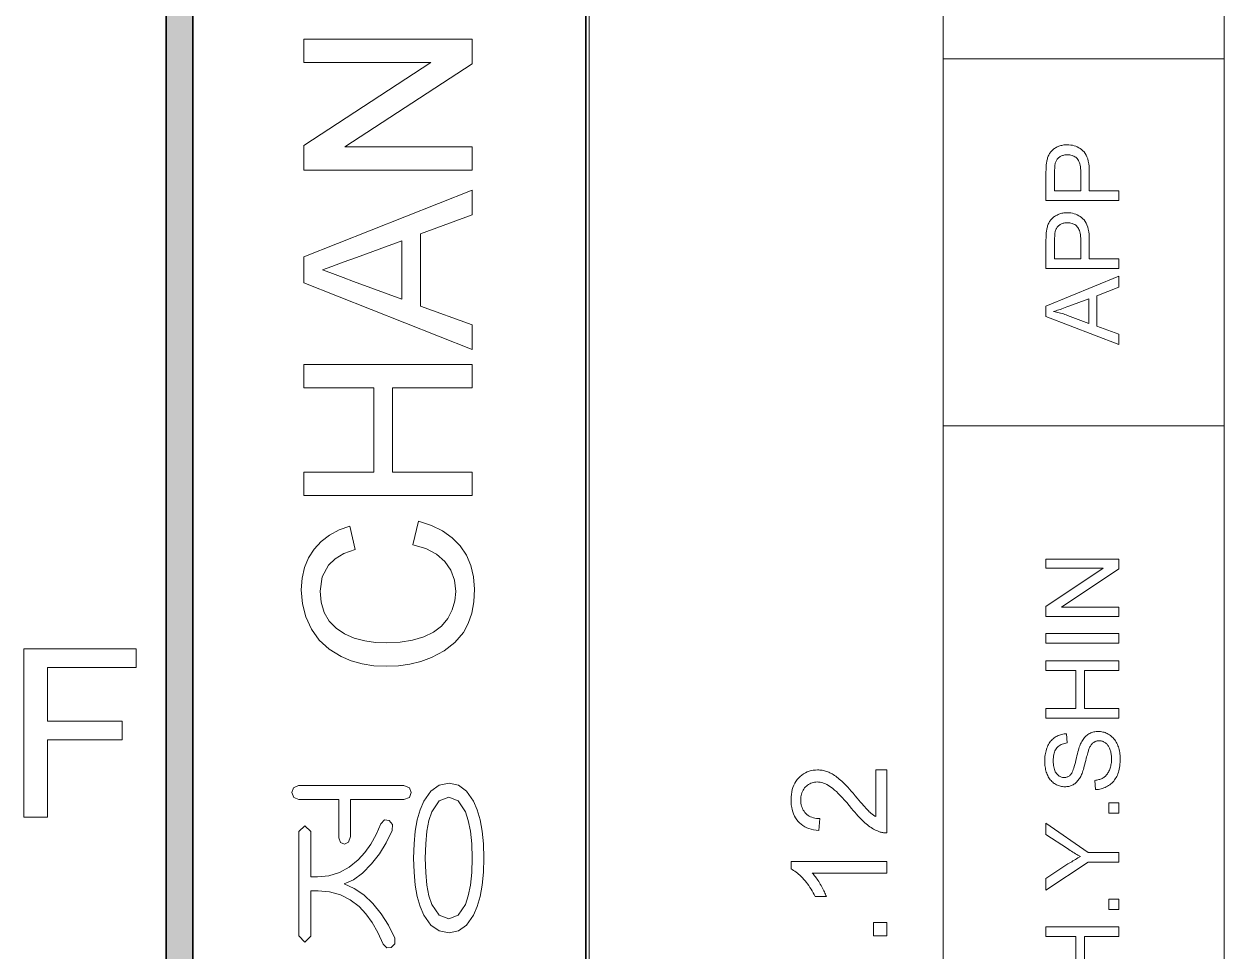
# Model space of a CAD drawing. Extents: x 23 to 417, y 3 to 294.
# Drawn here: x 27.23 to 48.6, y 19.81 to 36.32 of the extents above; entities that cross this region are included whole.
import ezdxf

# ---------------------------------------------------------------- set-up
doc = ezdxf.new("R2010")
doc.units = 0

msp = doc.modelspace()

# ---------------------------------------------------------------- linework, layer by layer
at = {"color": 7, "lineweight": 35}
for p, q in [((29.763, 9.762), (29.763, 287)), ((30.237, 287), (30.237, 10.238)), ((37.237, 50.237), (37.237, 10.238))]:
    msp.add_line(p, q, dxfattribs=at)
at = {"color": 7, "lineweight": 13}
for p, q in [((37.294, 10.273), (37.294, 50.313)), ((43.601, 10.273), (43.601, 50.313)), ((48.601, 10.273), (48.601, 50.313))]:
    msp.add_line(p, q, dxfattribs=at)
at = {"color": 7, "lineweight": 13, "ltscale": 0.125}
for p, q in [((43.601, 35.7), (48.601, 35.7)), ((43.601, 29.164), (48.601, 29.164))]:
    msp.add_line(p, q, dxfattribs=at)
at = {"color": 7, "lineweight": 13}
for points in [[(35.21, 33.718), (32.21, 33.718), (32.21, 34.159), (34.475, 35.635), (32.21, 35.635), (32.21, 36.051), (35.21, 36.051), (35.21, 35.61), (32.944, 34.135), (35.21, 34.135)], [(46.73, 33.178), (45.43, 33.178), (45.43, 33.668), (45.43, 33.694), (45.431, 33.718), (45.431, 33.74), (45.432, 33.762), (45.433, 33.782), (45.435, 33.802), (45.436, 33.819), (45.438, 33.836), (45.44, 33.852), (45.443, 33.866), (45.446, 33.885), (45.45, 33.903), (45.455, 33.921), (45.46, 33.938), (45.466, 33.954), (45.472, 33.97), (45.479, 33.985), (45.487, 33.999), (45.495, 34.013), (45.503, 34.026), (45.513, 34.039), (45.523, 34.051), (45.533, 34.063), (45.545, 34.074), (45.557, 34.085), (45.57, 34.095), (45.584, 34.105), (45.598, 34.114), (45.613, 34.123), (45.629, 34.131), (45.645, 34.138), (45.662, 34.145), (45.679, 34.151), (45.696, 34.156), (45.714, 34.16), (45.731, 34.164), (45.75, 34.167), (45.768, 34.169), (45.787, 34.17), (45.806, 34.17), (45.839, 34.169), (45.87, 34.166), (45.901, 34.161), (45.931, 34.153), (45.959, 34.144), (45.987, 34.132), (46.013, 34.118), (46.039, 34.103), (46.063, 34.085), (46.087, 34.065), (46.109, 34.042), (46.128, 34.016), (46.145, 33.986), (46.16, 33.953), (46.173, 33.917), (46.183, 33.877), (46.191, 33.833), (46.197, 33.787), (46.201, 33.737), (46.202, 33.683), (46.202, 33.35), (46.73, 33.35)], [(46.048, 33.35), (46.048, 33.686), (46.048, 33.718), (46.046, 33.749), (46.043, 33.777), (46.038, 33.804), (46.033, 33.829), (46.026, 33.851), (46.018, 33.872), (46.009, 33.891), (45.998, 33.908), (45.986, 33.923), (45.973, 33.936), (45.959, 33.948), (45.944, 33.958), (45.928, 33.968), (45.911, 33.975), (45.894, 33.982), (45.875, 33.986), (45.855, 33.99), (45.834, 33.992), (45.811, 33.993), (45.795, 33.992), (45.78, 33.991), (45.765, 33.989), (45.75, 33.986), (45.736, 33.982), (45.722, 33.978), (45.709, 33.973), (45.696, 33.966), (45.684, 33.959), (45.672, 33.952), (45.661, 33.943), (45.65, 33.934), (45.641, 33.924), (45.632, 33.914), (45.624, 33.904), (45.616, 33.893), (45.61, 33.881), (45.604, 33.869), (45.599, 33.856), (45.595, 33.843), (45.593, 33.833), (45.591, 33.823), (45.589, 33.81), (45.588, 33.796), (45.586, 33.781), (45.585, 33.764), (45.585, 33.746), (45.584, 33.726), (45.584, 33.705), (45.584, 33.682), (45.584, 33.35)], [(35.21, 30.521), (32.21, 31.711), (32.21, 32.171), (35.21, 33.361), (35.21, 32.92), (34.293, 32.584), (34.293, 31.297), (35.21, 30.962)], [(46.73, 31.967), (45.43, 31.967), (45.43, 32.457), (45.43, 32.482), (45.431, 32.506), (45.431, 32.529), (45.432, 32.551), (45.433, 32.571), (45.435, 32.59), (45.436, 32.608), (45.438, 32.625), (45.44, 32.64), (45.443, 32.655), (45.446, 32.673), (45.45, 32.692), (45.455, 32.709), (45.46, 32.726), (45.466, 32.743), (45.472, 32.758), (45.479, 32.774), (45.487, 32.788), (45.495, 32.802), (45.503, 32.815), (45.513, 32.828), (45.523, 32.84), (45.533, 32.852), (45.545, 32.863), (45.557, 32.874), (45.57, 32.884), (45.584, 32.893), (45.598, 32.903), (45.613, 32.911), (45.629, 32.919), (45.645, 32.927), (45.662, 32.934), (45.679, 32.939), (45.696, 32.945), (45.714, 32.949), (45.731, 32.952), (45.75, 32.955), (45.768, 32.957), (45.787, 32.958), (45.806, 32.959), (45.839, 32.958), (45.87, 32.955), (45.901, 32.949), (45.931, 32.942), (45.959, 32.932), (45.987, 32.921), (46.013, 32.907), (46.039, 32.891), (46.063, 32.873), (46.087, 32.853), (46.109, 32.83), (46.128, 32.804), (46.145, 32.775), (46.16, 32.742), (46.173, 32.705), (46.183, 32.665), (46.191, 32.622), (46.197, 32.575), (46.201, 32.525), (46.202, 32.472), (46.202, 32.139), (46.73, 32.139)], [(46.048, 32.139), (46.048, 32.475), (46.048, 32.507), (46.046, 32.537), (46.043, 32.566), (46.038, 32.593), (46.033, 32.617), (46.026, 32.64), (46.018, 32.661), (46.009, 32.68), (45.998, 32.696), (45.986, 32.711), (45.973, 32.725), (45.959, 32.737), (45.944, 32.747), (45.928, 32.756), (45.911, 32.764), (45.894, 32.77), (45.875, 32.775), (45.855, 32.779), (45.834, 32.781), (45.811, 32.781), (45.795, 32.781), (45.78, 32.78), (45.765, 32.778), (45.75, 32.775), (45.736, 32.771), (45.722, 32.767), (45.709, 32.761), (45.696, 32.755), (45.684, 32.748), (45.672, 32.74), (45.661, 32.732), (45.65, 32.723), (45.641, 32.713), (45.632, 32.703), (45.624, 32.692), (45.616, 32.681), (45.61, 32.67), (45.604, 32.658), (45.599, 32.645), (45.595, 32.632), (45.593, 32.622), (45.591, 32.611), (45.589, 32.599), (45.588, 32.585), (45.586, 32.57), (45.585, 32.553), (45.585, 32.535), (45.584, 32.515), (45.584, 32.494), (45.584, 32.471), (45.584, 32.139)], [(33.96, 31.421), (33.96, 32.46), (33.15, 32.164), (32.915, 32.077), (32.712, 32.003), (32.543, 31.941), (32.726, 31.874), (32.911, 31.806), (33.098, 31.737)], [(46.73, 30.612), (45.43, 31.112), (45.43, 31.297), (46.73, 31.829), (46.73, 31.633), (46.336, 31.481), (46.336, 30.938), (46.73, 30.795)], [(46.196, 30.988), (46.196, 31.428), (45.836, 31.293), (45.804, 31.28), (45.773, 31.269), (45.743, 31.258), (45.714, 31.248), (45.687, 31.238), (45.661, 31.23), (45.635, 31.221), (45.611, 31.214), (45.588, 31.207), (45.567, 31.2), (45.592, 31.195), (45.617, 31.19), (45.642, 31.184), (45.666, 31.177), (45.691, 31.17), (45.716, 31.163), (45.741, 31.156), (45.766, 31.148), (45.79, 31.139), (45.815, 31.13)], [(35.21, 27.92), (32.21, 27.92), (32.21, 28.337), (33.46, 28.337), (33.46, 29.837), (32.21, 29.837), (32.21, 30.253), (35.21, 30.253), (35.21, 29.837), (33.793, 29.837), (33.793, 28.337), (35.21, 28.337)], [(34.157, 27.045), (34.256, 27.462), (34.485, 27.389), (34.684, 27.291), (34.854, 27.17), (34.996, 27.024), (35.108, 26.857), (35.187, 26.673), (35.235, 26.471), (35.251, 26.252), (35.239, 26.027), (35.202, 25.823), (35.141, 25.642), (35.055, 25.483), (34.905, 25.302), (34.715, 25.152), (34.487, 25.033), (34.297, 24.965), (34.101, 24.917), (33.897, 24.888), (33.687, 24.878), (33.462, 24.889), (33.251, 24.921), (33.055, 24.975), (32.875, 25.05), (32.662, 25.181), (32.486, 25.345), (32.348, 25.54), (32.248, 25.759), (32.188, 25.992), (32.168, 26.24), (32.182, 26.447), (32.225, 26.638), (32.296, 26.811), (32.395, 26.967), (32.52, 27.103), (32.668, 27.217), (32.84, 27.309), (33.034, 27.378), (33.126, 26.962), (32.928, 26.888), (32.769, 26.794), (32.65, 26.681), (32.538, 26.474), (32.501, 26.219), (32.52, 26.018), (32.575, 25.839), (32.667, 25.684), (32.789, 25.555), (32.937, 25.454), (33.111, 25.382), (33.298, 25.334), (33.49, 25.305), (33.685, 25.295), (33.929, 25.307), (34.151, 25.342), (34.351, 25.401), (34.525, 25.484), (34.667, 25.594), (34.777, 25.729), (34.855, 25.882), (34.902, 26.043), (34.918, 26.213), (34.897, 26.413), (34.833, 26.591), (34.726, 26.748), (34.578, 26.878), (34.388, 26.977)], [(46.73, 25.766), (45.43, 25.766), (45.43, 25.943), (46.451, 26.626), (45.43, 26.626), (45.43, 26.79), (46.73, 26.79), (46.73, 26.614), (45.709, 25.931), (46.73, 25.931)], [(46.73, 25.293), (45.43, 25.293), (45.43, 25.465), (46.73, 25.465)], [(27.229, 22.192), (27.229, 25.192), (29.229, 25.192), (29.229, 24.859), (27.646, 24.859), (27.646, 23.901), (28.979, 23.901), (28.979, 23.567), (27.646, 23.567), (27.646, 22.192)], [(46.73, 23.957), (45.43, 23.957), (45.43, 24.129), (45.964, 24.129), (45.964, 24.805), (45.43, 24.805), (45.43, 24.977), (46.73, 24.977), (46.73, 24.805), (46.117, 24.805), (46.117, 24.129), (46.73, 24.129)], [(46.313, 22.682), (46.298, 22.844), (46.317, 22.847), (46.336, 22.85), (46.354, 22.854), (46.371, 22.859), (46.387, 22.864), (46.403, 22.869), (46.418, 22.876), (46.432, 22.882), (46.446, 22.89), (46.458, 22.898), (46.471, 22.907), (46.482, 22.917), (46.494, 22.927), (46.505, 22.939), (46.515, 22.952), (46.525, 22.965), (46.534, 22.98), (46.543, 22.995), (46.552, 23.012), (46.559, 23.029), (46.567, 23.047), (46.573, 23.065), (46.579, 23.084), (46.584, 23.103), (46.588, 23.123), (46.592, 23.143), (46.595, 23.164), (46.597, 23.185), (46.598, 23.206), (46.598, 23.228), (46.598, 23.248), (46.597, 23.267), (46.595, 23.285), (46.593, 23.303), (46.591, 23.321), (46.588, 23.338), (46.584, 23.355), (46.579, 23.371), (46.574, 23.387), (46.569, 23.402), (46.563, 23.417), (46.556, 23.431), (46.549, 23.444), (46.542, 23.456), (46.534, 23.468), (46.526, 23.479), (46.517, 23.489), (46.508, 23.498), (46.499, 23.507), (46.489, 23.514), (46.478, 23.521), (46.468, 23.528), (46.457, 23.533), (46.446, 23.538), (46.435, 23.542), (46.424, 23.545), (46.413, 23.548), (46.401, 23.55), (46.389, 23.551), (46.377, 23.551), (46.365, 23.551), (46.353, 23.55), (46.342, 23.548), (46.331, 23.545), (46.32, 23.542), (46.309, 23.538), (46.299, 23.534), (46.289, 23.528), (46.28, 23.522), (46.27, 23.516), (46.261, 23.508), (46.253, 23.5), (46.244, 23.49), (46.236, 23.48), (46.228, 23.469), (46.221, 23.457), (46.214, 23.443), (46.207, 23.429), (46.2, 23.414), (46.194, 23.399), (46.189, 23.387), (46.185, 23.373), (46.179, 23.356), (46.174, 23.336), (46.168, 23.315), (46.161, 23.29), (46.154, 23.263), (46.147, 23.234), (46.139, 23.202), (46.13, 23.167), (46.122, 23.132), (46.113, 23.1), (46.105, 23.069), (46.097, 23.041), (46.088, 23.015), (46.08, 22.991), (46.072, 22.969), (46.065, 22.949), (46.057, 22.932), (46.049, 22.916), (46.039, 22.898), (46.029, 22.881), (46.018, 22.865), (46.006, 22.849), (45.994, 22.835), (45.982, 22.822), (45.969, 22.809), (45.956, 22.798), (45.942, 22.787), (45.928, 22.777), (45.913, 22.769), (45.899, 22.761), (45.883, 22.754), (45.868, 22.748), (45.852, 22.743), (45.835, 22.739), (45.818, 22.736), (45.801, 22.734), (45.784, 22.732), (45.766, 22.732), (45.747, 22.732), (45.727, 22.734), (45.708, 22.737), (45.69, 22.741), (45.671, 22.746), (45.653, 22.752), (45.635, 22.759), (45.617, 22.768), (45.6, 22.777), (45.582, 22.788), (45.566, 22.799), (45.55, 22.812), (45.535, 22.826), (45.52, 22.841), (45.507, 22.856), (45.494, 22.873), (45.483, 22.891), (45.472, 22.91), (45.462, 22.93), (45.452, 22.951), (45.444, 22.972), (45.436, 22.995), (45.43, 23.017), (45.424, 23.04), (45.419, 23.064), (45.415, 23.088), (45.412, 23.113), (45.41, 23.138), (45.408, 23.163), (45.408, 23.189), (45.408, 23.218), (45.41, 23.246), (45.412, 23.273), (45.415, 23.3), (45.42, 23.325), (45.425, 23.35), (45.431, 23.375), (45.438, 23.399), (45.446, 23.422), (45.455, 23.444), (45.464, 23.466), (45.475, 23.486), (45.486, 23.506), (45.499, 23.524), (45.512, 23.542), (45.526, 23.558), (45.541, 23.574), (45.557, 23.588), (45.574, 23.602), (45.592, 23.614), (45.61, 23.625), (45.629, 23.636), (45.648, 23.645), (45.668, 23.653), (45.688, 23.66), (45.709, 23.666), (45.73, 23.67), (45.752, 23.674), (45.774, 23.677), (45.796, 23.678), (45.809, 23.513), (45.785, 23.51), (45.762, 23.505), (45.74, 23.499), (45.72, 23.492), (45.701, 23.484), (45.683, 23.474), (45.666, 23.463), (45.65, 23.451), (45.636, 23.438), (45.623, 23.423), (45.611, 23.407), (45.6, 23.389), (45.59, 23.37), (45.582, 23.35), (45.575, 23.328), (45.57, 23.305), (45.565, 23.28), (45.562, 23.253), (45.56, 23.226), (45.56, 23.196), (45.56, 23.166), (45.562, 23.137), (45.565, 23.11), (45.569, 23.085), (45.574, 23.062), (45.58, 23.04), (45.588, 23.019), (45.596, 23.001), (45.606, 22.984), (45.617, 22.969), (45.629, 22.955), (45.641, 22.943), (45.653, 22.933), (45.666, 22.923), (45.68, 22.915), (45.694, 22.909), (45.708, 22.904), (45.723, 22.9), (45.739, 22.898), (45.755, 22.898), (45.769, 22.898), (45.782, 22.9), (45.795, 22.902), (45.807, 22.906), (45.819, 22.91), (45.83, 22.916), (45.841, 22.922), (45.851, 22.93), (45.861, 22.939), (45.87, 22.948), (45.879, 22.96), (45.888, 22.974), (45.897, 22.992), (45.907, 23.013), (45.916, 23.038), (45.925, 23.065), (45.934, 23.096), (45.944, 23.13), (45.953, 23.167), (45.963, 23.208), (45.972, 23.248), (45.981, 23.286), (45.99, 23.321), (45.999, 23.354), (46.007, 23.384), (46.015, 23.412), (46.023, 23.437), (46.031, 23.459), (46.038, 23.478), (46.046, 23.495), (46.056, 23.517), (46.068, 23.538), (46.08, 23.558), (46.092, 23.577), (46.105, 23.594), (46.118, 23.61), (46.133, 23.625), (46.147, 23.639), (46.162, 23.651), (46.178, 23.663), (46.194, 23.673), (46.211, 23.682), (46.229, 23.69), (46.246, 23.697), (46.265, 23.703), (46.283, 23.708), (46.302, 23.712), (46.322, 23.715), (46.342, 23.716), (46.363, 23.717), (46.384, 23.716), (46.404, 23.715), (46.424, 23.712), (46.444, 23.707), (46.464, 23.702), (46.483, 23.696), (46.502, 23.688), (46.521, 23.679), (46.54, 23.669), (46.559, 23.658), (46.577, 23.645), (46.594, 23.632), (46.61, 23.617), (46.625, 23.602), (46.64, 23.585), (46.654, 23.568), (46.667, 23.549), (46.679, 23.529), (46.691, 23.509), (46.701, 23.487), (46.711, 23.464), (46.72, 23.441), (46.727, 23.418), (46.734, 23.393), (46.74, 23.369), (46.744, 23.343), (46.748, 23.317), (46.75, 23.291), (46.752, 23.264), (46.752, 23.236), (46.752, 23.202), (46.75, 23.168), (46.748, 23.136), (46.744, 23.104), (46.739, 23.074), (46.734, 23.045), (46.727, 23.017), (46.719, 22.991), (46.711, 22.965), (46.701, 22.941), (46.69, 22.917), (46.678, 22.895), (46.665, 22.874), (46.651, 22.853), (46.637, 22.834), (46.621, 22.816), (46.603, 22.799), (46.585, 22.783), (46.566, 22.768), (46.546, 22.753), (46.525, 22.741), (46.504, 22.729), (46.482, 22.719), (46.459, 22.71), (46.436, 22.702), (46.412, 22.695), (46.388, 22.69), (46.364, 22.686), (46.338, 22.683)], [(42.397, 23.034), (42.597, 23.034), (42.597, 21.91), (42.582, 21.91), (42.567, 21.911), (42.553, 21.912), (42.538, 21.913), (42.523, 21.915), (42.509, 21.918), (42.495, 21.921), (42.48, 21.925), (42.466, 21.93), (42.452, 21.935), (42.429, 21.944), (42.407, 21.954), (42.384, 21.965), (42.361, 21.977), (42.338, 21.991), (42.316, 22.005), (42.293, 22.02), (42.271, 22.036), (42.249, 22.054), (42.226, 22.072), (42.204, 22.092), (42.18, 22.113), (42.156, 22.136), (42.132, 22.161), (42.106, 22.188), (42.08, 22.216), (42.053, 22.246), (42.026, 22.277), (41.998, 22.31), (41.969, 22.345), (41.924, 22.399), (41.882, 22.449), (41.841, 22.495), (41.802, 22.538), (41.765, 22.578), (41.73, 22.613), (41.697, 22.645), (41.666, 22.674), (41.636, 22.699), (41.609, 22.72), (41.582, 22.738), (41.556, 22.755), (41.53, 22.77), (41.505, 22.782), (41.48, 22.793), (41.455, 22.802), (41.43, 22.809), (41.406, 22.813), (41.381, 22.816), (41.358, 22.817), (41.333, 22.816), (41.31, 22.814), (41.287, 22.809), (41.265, 22.803), (41.243, 22.795), (41.223, 22.785), (41.203, 22.774), (41.184, 22.761), (41.166, 22.745), (41.148, 22.729), (41.132, 22.71), (41.118, 22.691), (41.105, 22.67), (41.094, 22.649), (41.084, 22.626), (41.077, 22.603), (41.071, 22.578), (41.067, 22.552), (41.064, 22.525), (41.063, 22.497), (41.064, 22.468), (41.067, 22.439), (41.071, 22.412), (41.078, 22.386), (41.086, 22.362), (41.096, 22.338), (41.107, 22.316), (41.121, 22.295), (41.136, 22.275), (41.154, 22.256), (41.172, 22.239), (41.193, 22.223), (41.214, 22.21), (41.237, 22.198), (41.261, 22.188), (41.287, 22.18), (41.314, 22.173), (41.343, 22.168), (41.373, 22.166), (41.404, 22.164), (41.382, 21.95), (41.335, 21.956), (41.291, 21.964), (41.248, 21.974), (41.208, 21.987), (41.171, 22.002), (41.135, 22.02), (41.102, 22.04), (41.071, 22.063), (41.042, 22.088), (41.016, 22.116), (40.992, 22.145), (40.971, 22.177), (40.952, 22.211), (40.936, 22.247), (40.922, 22.284), (40.91, 22.324), (40.902, 22.365), (40.895, 22.409), (40.892, 22.454), (40.89, 22.502), (40.892, 22.55), (40.896, 22.596), (40.903, 22.639), (40.912, 22.681), (40.924, 22.721), (40.939, 22.759), (40.957, 22.794), (40.977, 22.828), (41, 22.86), (41.026, 22.889), (41.054, 22.916), (41.083, 22.941), (41.113, 22.962), (41.145, 22.98), (41.178, 22.996), (41.212, 23.009), (41.248, 23.019), (41.285, 23.026), (41.323, 23.03), (41.362, 23.032), (41.383, 23.031), (41.403, 23.03), (41.423, 23.028), (41.443, 23.025), (41.463, 23.021), (41.484, 23.017), (41.503, 23.011), (41.523, 23.005), (41.543, 22.998), (41.563, 22.99), (41.583, 22.981), (41.603, 22.971), (41.623, 22.96), (41.643, 22.948), (41.664, 22.935), (41.685, 22.92), (41.706, 22.905), (41.727, 22.888), (41.749, 22.87), (41.77, 22.851), (41.793, 22.831), (41.817, 22.808), (41.843, 22.782), (41.871, 22.754), (41.9, 22.723), (41.931, 22.689), (41.963, 22.653), (41.997, 22.615), (42.032, 22.573), (42.07, 22.53), (42.1, 22.493), (42.129, 22.46), (42.155, 22.429), (42.18, 22.401), (42.202, 22.375), (42.222, 22.353), (42.241, 22.333), (42.257, 22.315), (42.271, 22.301), (42.284, 22.288), (42.295, 22.278), (42.306, 22.268), (42.317, 22.258), (42.329, 22.249), (42.34, 22.24), (42.351, 22.231), (42.363, 22.223), (42.374, 22.215), (42.385, 22.208), (42.397, 22.2)], [(33.995, 22.753), (32.12, 22.753), (32.03, 22.712), (32.001, 22.628), (32.034, 22.541), (32.124, 22.503), (32.835, 22.503), (32.835, 21.823), (32.863, 21.74), (32.937, 21.712), (33.01, 21.747), (33.043, 21.843), (33.043, 22.503), (33.995, 22.503), (34.093, 22.541), (34.126, 22.628), (34.094, 22.712)], [(34.168, 21.462), (34.175, 21.208), (34.197, 20.98), (34.234, 20.776), (34.286, 20.598), (34.352, 20.445), (34.475, 20.269), (34.624, 20.163), (34.799, 20.128), (34.967, 20.163), (35.112, 20.269), (35.234, 20.445), (35.3, 20.598), (35.352, 20.776), (35.388, 20.98), (35.41, 21.208), (35.418, 21.462), (35.41, 21.715), (35.388, 21.943), (35.352, 22.145), (35.3, 22.323), (35.234, 22.475), (35.112, 22.653), (34.967, 22.759), (34.799, 22.795), (34.624, 22.759), (34.475, 22.653), (34.352, 22.475), (34.286, 22.323), (34.234, 22.145), (34.197, 21.943), (34.175, 21.715)], [(34.376, 21.462), (34.383, 21.717), (34.405, 21.939), (34.441, 22.129), (34.491, 22.285), (34.624, 22.48), (34.797, 22.545), (34.963, 22.48), (35.09, 22.285), (35.142, 22.129), (35.18, 21.939), (35.202, 21.717), (35.21, 21.462), (35.202, 21.204), (35.18, 20.981), (35.142, 20.791), (35.09, 20.634), (34.963, 20.442), (34.797, 20.378), (34.624, 20.442), (34.491, 20.634), (34.441, 20.791), (34.405, 20.981), (34.383, 21.204)], [(46.73, 22.261), (46.548, 22.261), (46.548, 22.443), (46.73, 22.443)], [(32.126, 21.934), (32.126, 20.077), (32.228, 19.963), (32.335, 20.073), (32.335, 20.878), (32.468, 20.878), (32.673, 20.861), (32.863, 20.808), (33.038, 20.72), (33.197, 20.598), (33.318, 20.469), (33.43, 20.315), (33.532, 20.135), (33.626, 19.93), (33.69, 19.861), (33.771, 19.869), (33.831, 19.934), (33.835, 20.032), (33.722, 20.264), (33.591, 20.471), (33.443, 20.654), (33.282, 20.804), (33.112, 20.919), (32.934, 21.001), (33.095, 21.073), (33.256, 21.191), (33.419, 21.356), (33.559, 21.538), (33.681, 21.736), (33.785, 21.95), (33.793, 22.06), (33.734, 22.133), (33.648, 22.141), (33.585, 22.072), (33.499, 21.879), (33.404, 21.708), (33.298, 21.558), (33.183, 21.429), (33.023, 21.297), (32.849, 21.203), (32.661, 21.147), (32.459, 21.128), (32.335, 21.128), (32.335, 21.934), (32.228, 22.036)], [(46.73, 21.391), (46.18, 21.391), (45.43, 20.89), (45.43, 21.099), (45.822, 21.356), (45.844, 21.37), (45.866, 21.383), (45.888, 21.397), (45.91, 21.411), (45.932, 21.424), (45.954, 21.437), (45.976, 21.45), (45.998, 21.463), (46.02, 21.475), (46.042, 21.488), (46.021, 21.5), (46, 21.512), (45.979, 21.525), (45.956, 21.538), (45.934, 21.552), (45.91, 21.567), (45.887, 21.582), (45.862, 21.597), (45.838, 21.613), (45.812, 21.63), (45.43, 21.881), (45.43, 22.082), (46.18, 21.563), (46.73, 21.563)], [(42.597, 21.403), (42.597, 21.194), (41.267, 21.194), (41.282, 21.178), (41.296, 21.162), (41.31, 21.144), (41.325, 21.126), (41.339, 21.107), (41.354, 21.086), (41.368, 21.065), (41.382, 21.043), (41.397, 21.02), (41.411, 20.996), (41.425, 20.972), (41.438, 20.948), (41.451, 20.925), (41.463, 20.902), (41.474, 20.88), (41.484, 20.858), (41.494, 20.837), (41.503, 20.816), (41.511, 20.796), (41.519, 20.776), (41.317, 20.776), (41.3, 20.811), (41.283, 20.845), (41.265, 20.877), (41.246, 20.909), (41.226, 20.94), (41.206, 20.971), (41.185, 21), (41.163, 21.028), (41.141, 21.056), (41.118, 21.082), (41.094, 21.108), (41.071, 21.132), (41.048, 21.154), (41.025, 21.175), (41.002, 21.194), (40.98, 21.212), (40.957, 21.228), (40.935, 21.243), (40.912, 21.256), (40.89, 21.268), (40.89, 21.403)], [(46.73, 20.545), (46.548, 20.545), (46.548, 20.727), (46.73, 20.727)], [(42.597, 20.074), (42.36, 20.074), (42.36, 20.311), (42.597, 20.311)], [(46.73, 19.214), (45.43, 19.214), (45.43, 19.386), (45.964, 19.386), (45.964, 20.062), (45.43, 20.062), (45.43, 20.234), (46.73, 20.234), (46.73, 20.062), (46.117, 20.062), (46.117, 19.386), (46.73, 19.386)]]:
    msp.add_lwpolyline(points, close=True, dxfattribs=at)
at = {"color": 7, "lineweight": 5}
msp.add_solid([(29.763, 287), (30.237, 287), (29.763, 9.762), (30.237, 10.238)], dxfattribs=at)

doc.saveas('drawing.dxf')
